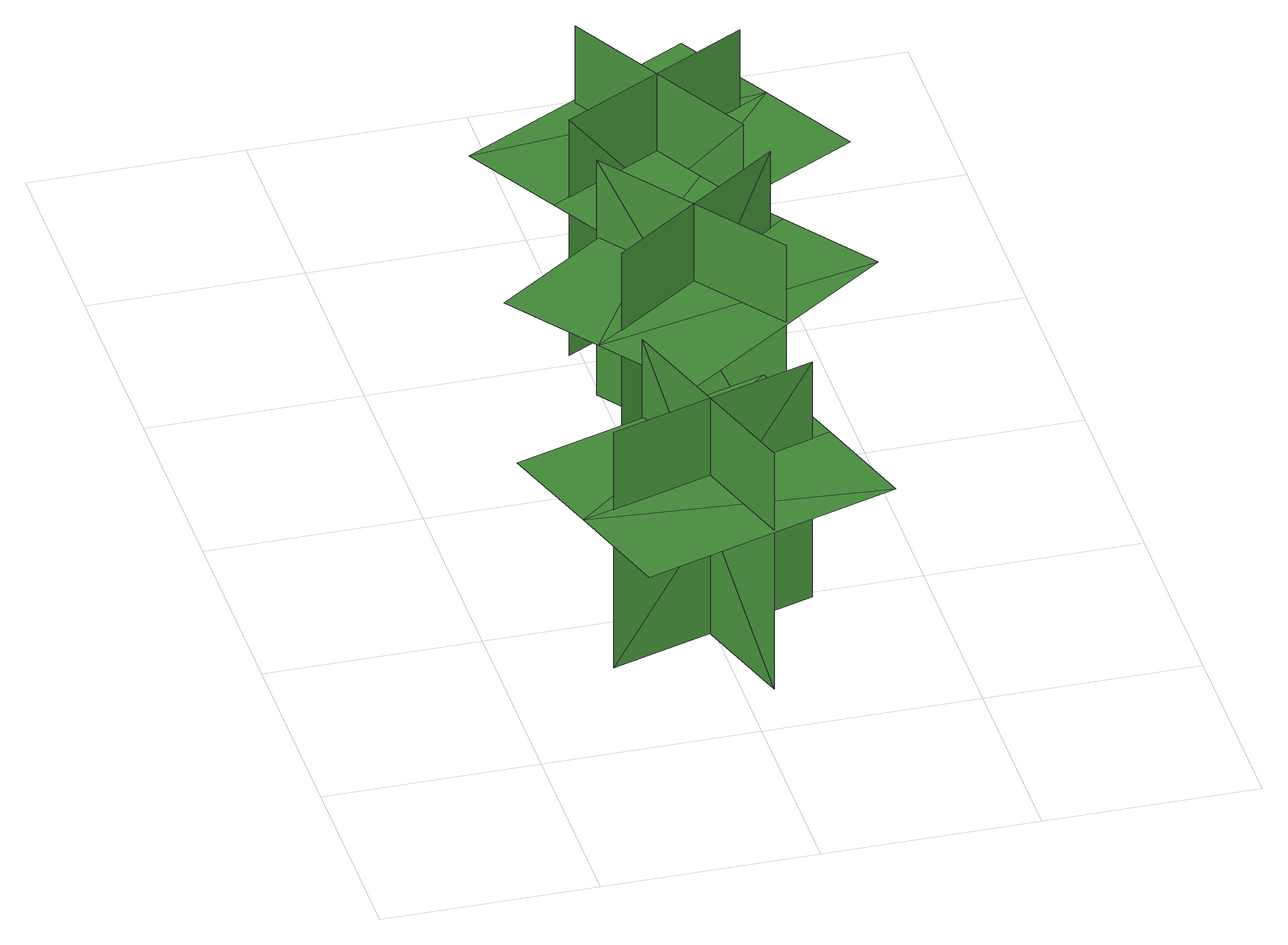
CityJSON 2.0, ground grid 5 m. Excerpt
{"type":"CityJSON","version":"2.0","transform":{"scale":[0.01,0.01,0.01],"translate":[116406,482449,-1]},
"CityObjects":{
"tree1":{"type":"SolitaryVegetationObject","geometry":[{"type":"MultiSurface","lod":"1","boundaries":[[[0,1,2]],[[0,2,3]],[[4,5,6]],[[4,6,7]],[[8,9,10]],[[8,10,11]],[[8,11,12]],[[8,12,13]]]}]},
"tree2":{"type":"SolitaryVegetationObject","geometry":[{"type":"MultiSurface","lod":"1","boundaries":[[[14,15,16]],[[14,16,17]],[[18,19,20]],[[18,20,21]],[[22,23,24]],[[22,24,25]],[[22,25,26]],[[22,26,27]]]}]},
"tree3":{"type":"SolitaryVegetationObject","geometry":[{"type":"MultiSurface","lod":"1","boundaries":[[[28,29,30]],[[28,30,31]],[[32,33,34]],[[32,34,35]],[[36,37,38]],[[36,38,39]],[[36,39,40]],[[36,40,41]]]}]}
},
"vertices":[
[569,153,56],[569,153,676],[406,662,676],[406,662,56],[251,324,56],[251,324,676],[742,481,676],[742,481,56],[176,300,474],[257,45,474],[868,241,474],[787,495,474],[705,750,474],[94,555,474],
[805,935,58],[805,935,678],[491,1368,678],[491,1368,58],[449,998,58],[449,998,678],[866,1301,678],[866,1301,58],[385,952,476],[542,735,476],[1061,1112,476],[904,1329,476],[747,1545,476],[228,1168,476],
[580,1883,62],[580,1883,682],[836,1414,682],[836,1414,62],[924,1775,62],[924,1775,682],[472,1528,682],[472,1528,62],[994,1813,480],[865,2048,480],[302,1740,480],[431,1505,480],[559,1270,480],[1122,1578,480]
]}
